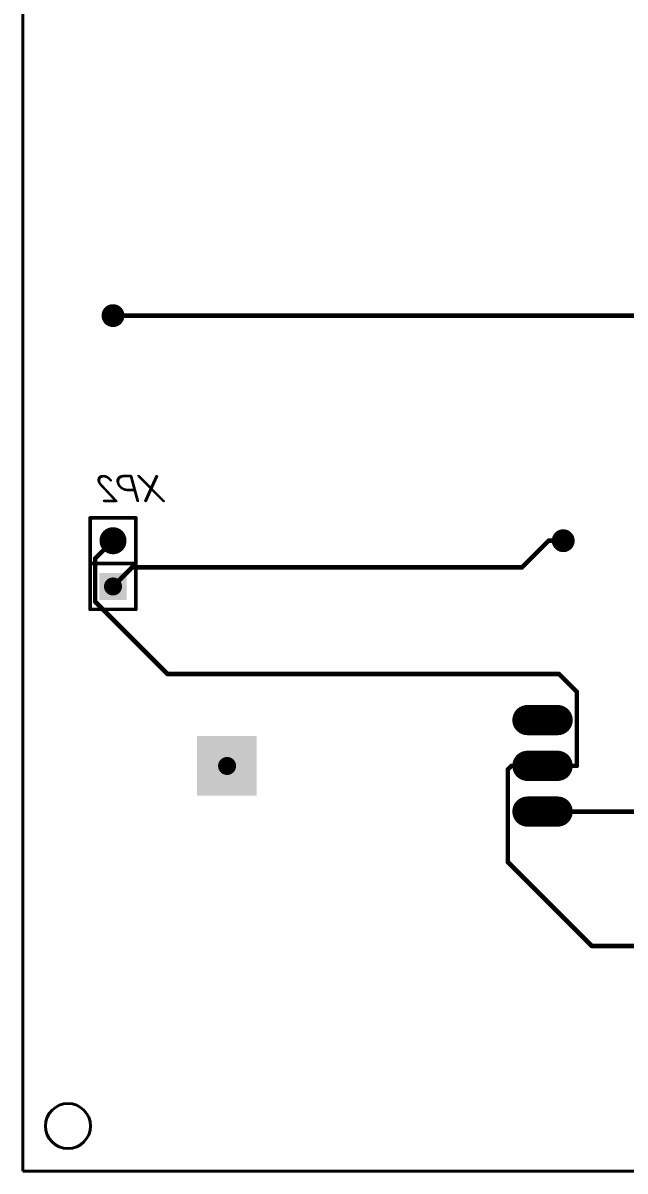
# Model space of a CAD drawing. Header units: millimetres. Extents: x -1529 to 2898, y -1337 to 2183.
# Drawn here: x 2800.1 to 2833.5, y -1191.8 to -1128 of the extents above; entities that cross this region are included whole.
import ezdxf

# ---------------------------------------------------------------- set-up
doc = ezdxf.new("R2010")
doc.units = ezdxf.units.MM
doc.layers.get('0').update_dxf_attribs({"lineweight": 40})
for name, color, linetype in [('BottomLayer', 5, 'Continuous'), ('BottomOverlay', 54, 'Continuous'), ('DrillDrawing', 1, 'Continuous'), ('PadHoleLayer', 156, 'Continuous'), ('ViaHoleLayer', 16, 'Continuous')]:
    doc.layers.add(name, color=color, linetype=linetype)
doc.styles.get("Standard").update_dxf_attribs({"font": 'isocpeui.ttf', "height": 5})

msp = doc.modelspace()

# ---------------------------------------------------------------- linework, layer by layer
for p, q in [((2800.087, -1091.765), (2800.087, -1191.765)), ((2800.087, -1191.765), (2897.587, -1191.765))]:
    msp.add_line(p, q)
msp.add_circle((2802.587, -1189.265), 1.25)
at = {"layer": 'BottomLayer'}
for points, const_width in [([(2805.405, -1144.265, -1), (2804.77, -1144.265, -1)], 0.635), ([(2805.151, -1144.265, -1), (2805.024, -1144.265, -1)], 0.127), ([(2805.462, -1156.765, -1), (2804.712, -1156.765, -1)], 0.75), ([(2830.405, -1156.765, -1), (2829.77, -1156.765, -1)], 0.635), ([(2805.151, -1156.765, -1), (2805.024, -1156.765, -1)], 0.127), ([(2829.343, -1156.765, -1), (2829.216, -1156.765, -1)], 0.127), ([(2829.343, -1156.765, -1), (2829.216, -1156.765, -1)], 0.127), ([(2830.151, -1156.765, -1), (2830.024, -1156.765, -1)], 0.127), ([(2804.162, -1157.753, -1), (2804.035, -1157.753, -1)], 0.127), ([(2804.162, -1157.753, -1), (2804.035, -1157.753, -1)], 0.127), ([(2806.209, -1158.247, -1), (2806.082, -1158.247, -1)], 0.127), ([(2806.209, -1158.247, -1), (2806.082, -1158.247, -1)], 0.127), ([(2827.861, -1158.247, -1), (2827.734, -1158.247, -1)], 0.127), ([(2827.861, -1158.247, -1), (2827.734, -1158.247, -1)], 0.127), ([(2805.151, -1159.305, -1), (2805.024, -1159.305, -1)], 0.127), ([(2804.162, -1160.152, -1), (2804.035, -1160.152, -1)], 0.127), ([(2804.162, -1160.152, -1), (2804.035, -1160.152, -1)], 0.127), ([(2808.176, -1164.165, -1), (2808.049, -1164.165, -1)], 0.127), ([(2808.176, -1164.165, -1), (2808.049, -1164.165, -1)], 0.127), ([(2829.918, -1164.165, -1), (2829.791, -1164.165, -1)], 0.127), ([(2829.918, -1164.165, -1), (2829.791, -1164.165, -1)], 0.127), ([(2830.909, -1165.156, -1), (2830.782, -1165.156, -1)], 0.127), ([(2830.909, -1165.156, -1), (2830.782, -1165.156, -1)], 0.127), ([(2828.518, -1166.725, -1), (2827.68, -1166.725, -1)], 0.838), ([(2830.195, -1166.725, -1), (2829.356, -1166.725, -1)], 0.838), ([(2828.518, -1169.265, -1), (2827.68, -1169.265, -1)], 0.838), ([(2830.195, -1169.265, -1), (2829.356, -1169.265, -1)], 0.838), ([(2827.276, -1169.265, -1), (2827.149, -1169.265, -1)], 0.127), ([(2827.276, -1169.265, -1), (2827.149, -1169.265, -1)], 0.127), ([(2829.001, -1169.265, -1), (2828.874, -1169.265, -1)], 0.127), ([(2829.001, -1169.265, -1), (2828.874, -1169.265, -1)], 0.127), ([(2830.909, -1169.265, -1), (2830.782, -1169.265, -1)], 0.127), ([(2830.909, -1169.265, -1), (2830.782, -1169.265, -1)], 0.127), ([(2827.073, -1169.468, -1), (2826.946, -1169.468, -1)], 0.127), ([(2827.073, -1169.468, -1), (2826.946, -1169.468, -1)], 0.127), ([(2828.518, -1171.805, -1), (2827.68, -1171.805, -1)], 0.838), ([(2830.195, -1171.805, -1), (2829.356, -1171.805, -1)], 0.838), ([(2829.001, -1171.805, -1), (2828.874, -1171.805, -1)], 0.127), ([(2827.073, -1174.605, -1), (2826.946, -1174.605, -1)], 0.127), ([(2827.073, -1174.605, -1), (2826.946, -1174.605, -1)], 0.127), ([(2831.733, -1179.265, -1), (2831.606, -1179.265, -1)], 0.127), ([(2831.733, -1179.265, -1), (2831.606, -1179.265, -1)], 0.127)]:
    msp.add_lwpolyline(points, format="xyb", close=True, dxfattribs=dict(at, const_width=const_width))
for points, const_width in [([(2849.272, -1144.265), (2805.087, -1144.265)], 0.254), ([(2805.087, -1156.765), (2804.099, -1157.753)], 0.254), ([(2829.279, -1156.765), (2827.797, -1158.247)], 0.254), ([(2830.087, -1156.765), (2829.279, -1156.765)], 0.254), ([(2804.099, -1160.152), (2804.099, -1157.753)], 0.254), ([(2806.145, -1158.247), (2805.087, -1159.305)], 0.254), ([(2827.797, -1158.247), (2806.145, -1158.247)], 0.254), ([(2808.112, -1164.165), (2804.099, -1160.152)], 0.254), ([(2829.854, -1164.165), (2808.112, -1164.165)], 0.254), ([(2830.845, -1165.156), (2829.854, -1164.165)], 0.254), ([(2830.845, -1169.265), (2830.845, -1165.156)], 0.254), ([(2828.099, -1166.725), (2829.775, -1166.725)], 1.676), ([(2828.099, -1169.265), (2829.775, -1169.265)], 1.676), ([(2827.213, -1169.265), (2827.01, -1169.468)], 0.254), ([(2828.937, -1169.265), (2827.213, -1169.265)], 0.254), ([(2830.845, -1169.265), (2828.937, -1169.265)], 0.254), ([(2827.01, -1174.605), (2827.01, -1169.468)], 0.254), ([(2828.099, -1171.805), (2829.775, -1171.805)], 1.676), ([(2838.75, -1171.805), (2828.937, -1171.805)], 0.254), ([(2831.67, -1179.265), (2827.01, -1174.605)], 0.254), ([(2877.587, -1179.265), (2831.67, -1179.265)], 0.254)]:
    msp.add_lwpolyline(points, dxfattribs=dict(at, const_width=const_width))
for points in [[(2805.837, -1160.055), (2804.337, -1160.055), (2805.837, -1158.555), (2804.337, -1158.555)], [(2813.062, -1167.614), (2813.062, -1170.916), (2809.76, -1167.614), (2809.76, -1170.916)]]:
    msp.add_solid(points, dxfattribs=at)
at = {"layer": 'BottomOverlay', "const_width": 0.2}
for points in [[(2806.357, -1155.495), (2803.817, -1155.495)], [(2803.817, -1160.575), (2803.817, -1155.495)], [(2806.357, -1160.575), (2806.357, -1155.495)], [(2806.357, -1158.035), (2803.817, -1158.035)], [(2806.357, -1160.575), (2803.817, -1160.575)]]:
    msp.add_lwpolyline(points, dxfattribs=at)
at = {"layer": 'BottomOverlay', "const_width": 0.1}
for points in [[(2803.867, -1155.495, -1), (2803.767, -1155.495, -1)], [(2803.867, -1155.495, -1), (2803.767, -1155.495, -1)], [(2806.407, -1155.495, -1), (2806.307, -1155.495, -1)], [(2806.407, -1155.495, -1), (2806.307, -1155.495, -1)], [(2803.867, -1158.035, -1), (2803.767, -1158.035, -1)], [(2806.407, -1158.035, -1), (2806.307, -1158.035, -1)], [(2803.867, -1160.575, -1), (2803.767, -1160.575, -1)], [(2803.867, -1160.575, -1), (2803.767, -1160.575, -1)], [(2806.407, -1160.575, -1), (2806.307, -1160.575, -1)], [(2806.407, -1160.575, -1), (2806.307, -1160.575, -1)]]:
    msp.add_lwpolyline(points, format="xyb", close=True, dxfattribs=at)
at = {"layer": 'DrillDrawing', "const_width": 0.0508}
for points in [[(2804.96, -1144.138), (2804.833, -1144.138)], [(2804.96, -1144.265), (2804.833, -1144.138)], [(2804.96, -1144.265), (2804.833, -1144.392)], [(2805.087, -1144.011), (2804.96, -1144.138)], [(2805.214, -1144.138), (2805.087, -1144.011)], [(2805.341, -1144.138), (2805.214, -1144.265)], [(2805.341, -1144.138), (2805.214, -1144.138)], [(2805.341, -1144.392), (2805.214, -1144.265)], [(2804.96, -1144.392), (2804.833, -1144.392)], [(2805.087, -1144.519), (2804.96, -1144.392)], [(2805.214, -1144.392), (2805.087, -1144.519)], [(2805.341, -1144.392), (2805.214, -1144.392)], [(2805.087, -1157.019), (2804.833, -1156.511)], [(2805.341, -1156.511), (2804.833, -1156.511)], [(2805.341, -1156.511), (2805.087, -1157.019)], [(2829.96, -1156.638), (2829.833, -1156.638)], [(2829.96, -1156.765), (2829.833, -1156.638)], [(2829.96, -1156.765), (2829.833, -1156.892)], [(2829.96, -1156.892), (2829.833, -1156.892)], [(2830.087, -1156.511), (2829.96, -1156.638)], [(2830.087, -1157.019), (2829.96, -1156.892)], [(2830.214, -1156.638), (2830.087, -1156.511)], [(2830.214, -1156.892), (2830.087, -1157.019)], [(2830.341, -1156.638), (2830.214, -1156.765)], [(2830.341, -1156.638), (2830.214, -1156.638)], [(2830.341, -1156.892), (2830.214, -1156.765)], [(2830.341, -1156.892), (2830.214, -1156.892)], [(2805.087, -1159.559), (2804.833, -1159.051)], [(2805.341, -1159.051), (2804.833, -1159.051)], [(2805.341, -1159.051), (2805.087, -1159.559)]]:
    msp.add_lwpolyline(points, dxfattribs=at)
at = {"layer": 'DrillDrawing', "const_width": 0.0254}
for points in [[(2804.846, -1144.138, -1), (2804.821, -1144.138, -1)], [(2804.846, -1144.138, -1), (2804.821, -1144.138, -1)], [(2804.973, -1144.138, -1), (2804.948, -1144.138, -1)], [(2804.973, -1144.138, -1), (2804.948, -1144.138, -1)], [(2804.973, -1144.265, -1), (2804.948, -1144.265, -1)], [(2804.973, -1144.265, -1), (2804.948, -1144.265, -1)], [(2805.1, -1144.011, -1), (2805.075, -1144.011, -1)], [(2805.1, -1144.011, -1), (2805.075, -1144.011, -1)], [(2805.227, -1144.138, -1), (2805.202, -1144.138, -1)], [(2805.227, -1144.138, -1), (2805.202, -1144.138, -1)], [(2805.227, -1144.265, -1), (2805.202, -1144.265, -1)], [(2805.227, -1144.265, -1), (2805.202, -1144.265, -1)], [(2805.354, -1144.138, -1), (2805.329, -1144.138, -1)], [(2805.354, -1144.138, -1), (2805.329, -1144.138, -1)], [(2804.846, -1144.392, -1), (2804.821, -1144.392, -1)], [(2804.846, -1144.392, -1), (2804.821, -1144.392, -1)], [(2804.973, -1144.392, -1), (2804.948, -1144.392, -1)], [(2804.973, -1144.392, -1), (2804.948, -1144.392, -1)], [(2805.1, -1144.519, -1), (2805.075, -1144.519, -1)], [(2805.1, -1144.519, -1), (2805.075, -1144.519, -1)], [(2805.227, -1144.392, -1), (2805.202, -1144.392, -1)], [(2805.227, -1144.392, -1), (2805.202, -1144.392, -1)], [(2805.354, -1144.392, -1), (2805.329, -1144.392, -1)], [(2805.354, -1144.392, -1), (2805.329, -1144.392, -1)], [(2804.846, -1156.511, -1), (2804.821, -1156.511, -1)], [(2804.846, -1156.511, -1), (2804.821, -1156.511, -1)], [(2805.1, -1157.019, -1), (2805.075, -1157.019, -1)], [(2805.1, -1157.019, -1), (2805.075, -1157.019, -1)], [(2805.354, -1156.511, -1), (2805.329, -1156.511, -1)], [(2805.354, -1156.511, -1), (2805.329, -1156.511, -1)], [(2829.846, -1156.638, -1), (2829.821, -1156.638, -1)], [(2829.846, -1156.638, -1), (2829.821, -1156.638, -1)], [(2829.846, -1156.892, -1), (2829.821, -1156.892, -1)], [(2829.846, -1156.892, -1), (2829.821, -1156.892, -1)], [(2829.973, -1156.638, -1), (2829.948, -1156.638, -1)], [(2829.973, -1156.638, -1), (2829.948, -1156.638, -1)], [(2829.973, -1156.765, -1), (2829.948, -1156.765, -1)], [(2829.973, -1156.765, -1), (2829.948, -1156.765, -1)], [(2829.973, -1156.892, -1), (2829.948, -1156.892, -1)], [(2829.973, -1156.892, -1), (2829.948, -1156.892, -1)], [(2830.1, -1156.511, -1), (2830.075, -1156.511, -1)], [(2830.1, -1156.511, -1), (2830.075, -1156.511, -1)], [(2830.1, -1157.019, -1), (2830.075, -1157.019, -1)], [(2830.1, -1157.019, -1), (2830.075, -1157.019, -1)], [(2830.227, -1156.638, -1), (2830.202, -1156.638, -1)], [(2830.227, -1156.638, -1), (2830.202, -1156.638, -1)], [(2830.227, -1156.765, -1), (2830.202, -1156.765, -1)], [(2830.227, -1156.765, -1), (2830.202, -1156.765, -1)], [(2830.227, -1156.892, -1), (2830.202, -1156.892, -1)], [(2830.227, -1156.892, -1), (2830.202, -1156.892, -1)], [(2830.354, -1156.638, -1), (2830.329, -1156.638, -1)], [(2830.354, -1156.638, -1), (2830.329, -1156.638, -1)], [(2830.354, -1156.892, -1), (2830.329, -1156.892, -1)], [(2830.354, -1156.892, -1), (2830.329, -1156.892, -1)], [(2804.846, -1159.051, -1), (2804.821, -1159.051, -1)], [(2804.846, -1159.051, -1), (2804.821, -1159.051, -1)], [(2805.1, -1159.559, -1), (2805.075, -1159.559, -1)], [(2805.1, -1159.559, -1), (2805.075, -1159.559, -1)], [(2805.354, -1159.051, -1), (2805.329, -1159.051, -1)], [(2805.354, -1159.051, -1), (2805.329, -1159.051, -1)]]:
    msp.add_lwpolyline(points, format="xyb", close=True, dxfattribs=at)
at = {"layer": 'PadHoleLayer', "const_width": 0.5}
for points in [[(2805.337, -1156.765, -1), (2804.837, -1156.765, -1)], [(2805.337, -1159.305, -1), (2804.837, -1159.305, -1)], [(2829.215, -1166.728, -1), (2828.715, -1166.728, -1)], [(2811.672, -1169.272, -1), (2811.172, -1169.272, -1)], [(2829.19, -1169.265, -1), (2828.69, -1169.265, -1)], [(2829.19, -1171.805, -1), (2828.69, -1171.805, -1)]]:
    msp.add_lwpolyline(points, format="xyb", close=True, dxfattribs=at)
at = {"layer": 'ViaHoleLayer', "const_width": 0.356}
for points in [[(2805.265, -1144.265, -1), (2804.909, -1144.265, -1)], [(2830.265, -1156.765, -1), (2829.909, -1156.765, -1)]]:
    msp.add_lwpolyline(points, format="xyb", close=True, dxfattribs=at)

# ---------------------------------------------------------------- texts
at = {"layer": 'BottomOverlay', "text_generation_flag": 2}
msp.add_text('XP2', height=1.524, dxfattribs=at).set_placement((2808.098, -1154.629))

doc.saveas('drawing.dxf')
